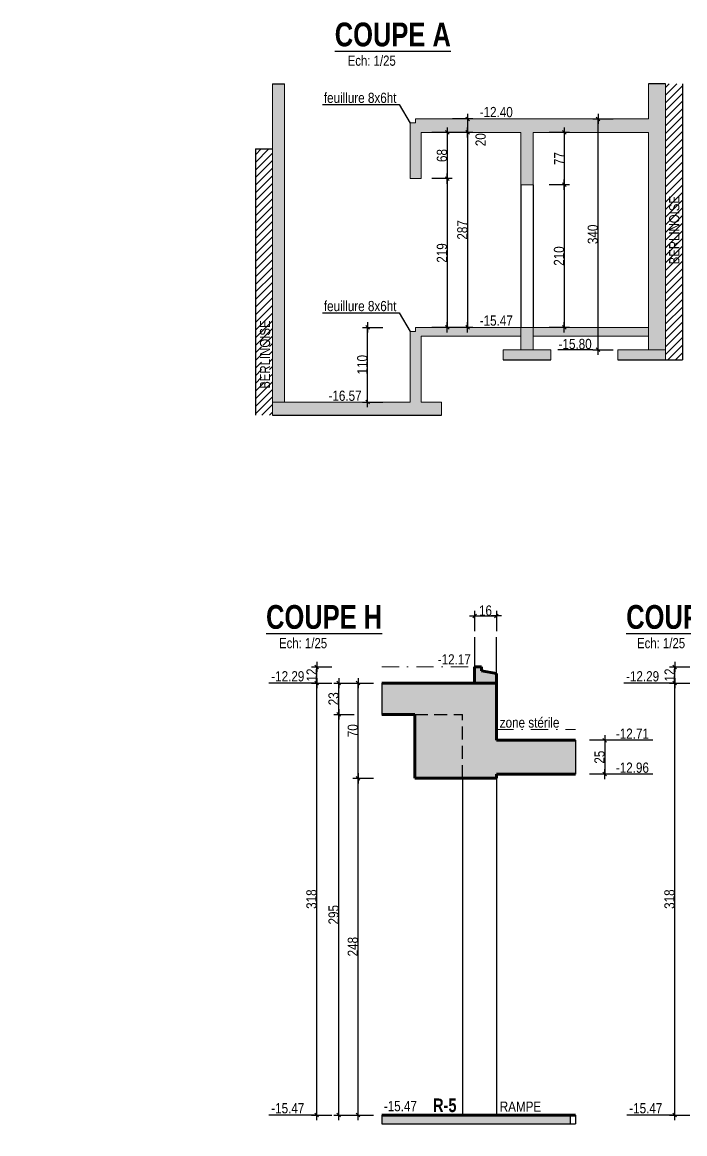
# Model space of a CAD drawing. Header units: millimetres. Extents: x -22 to 27383, y -3644 to 590.
# Drawn here: x 12547 to 13523, y -1143 to 493 of the extents above; entities that cross this region are included whole.
import ezdxf
from ezdxf.enums import TextEntityAlignment as Align

# ---------------------------------------------------------------- set-up
doc = ezdxf.new("R2010")
doc.units = ezdxf.units.MM
doc.linetypes.add('CACHEX2', pattern=[19.05, 12.7, -6.35])
doc.linetypes.add('TIRETPTX2', pattern=[50.8, 25.4, -12.7, 0, -12.7])
for name, color, linetype in [('01_cote_gen', 4, 'Continuous'), ('01_linteaux', 2, 'Continuous'), ('01_poch_BN', 9, 'Continuous'), ('01_poch_murs', 253, 'Continuous'), ('01_texte', 230, 'Continuous'), ('AA_COTES', 2, 'Continuous')]:
    doc.layers.add(name, color=color, linetype=linetype)
doc.layers.add('01_murs_coup', color=5, linetype='Continuous', lineweight=60)
doc.layers.add('01_tram_axes', color=2, linetype='TIRETPTX2', lineweight=9)
doc.styles.add('ARIAL NA', font='ARIALN.TTF')
doc.styles.add('impact', font='impact.ttf')
doc.styles.add('MATTE_TXT', font='arial.ttf')
doc.styles.add('STYLE2', font='ARIALN.TTF')
doc.dimstyles.new('JB25', dxfattribs={"dimscale": 0.1, "dimtxt": 150, "dimasz": 15, "dimexe": 0.1, "dimexo": 0.1, "dimgap": 0.09, "dimtad": 1, "dimdec": 1, "dimlfac": 0.5, "dimdsep": 46, "dimtxsty": 'STYLE2', "dimblk1": 'BOND_G', "dimblk2": 'BOND_D', "dimsah": 1, "dimcen": 1.5, "dimdle": 0.01, "dimse1": 1, "dimse2": 1, "dimclrd": 4, "dimclre": 2, "dimclrt": 6, "dimazin": 2, "dimtfac": 2.333333, "dimtdec": 1, "dimtix": 1, "dimtmove": 2, "dimatfit": 3, "dimldrblk": 'BOND_G', "dimfxl": 1, "dimtolj": 1, "dimtzin": 0, "dimarcsym": 0})
doc.dimstyles.new('JB50', dxfattribs={"dimscale": 0.1, "dimtxt": 150, "dimasz": 15, "dimexe": 0.1, "dimexo": 0.1, "dimgap": 0.09, "dimtad": 1, "dimdec": 1, "dimdsep": 46, "dimtxsty": 'STYLE2', "dimblk1": 'BOND_G', "dimblk2": 'BOND_D', "dimsah": 1, "dimcen": 1.5, "dimdle": 0.01, "dimse1": 1, "dimse2": 1, "dimclrd": 4, "dimclre": 2, "dimclrt": 6, "dimazin": 2, "dimtfac": 2.333333, "dimtdec": 1, "dimtix": 1, "dimtmove": 2, "dimatfit": 3, "dimldrblk": 'BOND_G', "dimfxl": 1, "dimtolj": 1, "dimtzin": 0, "dimarcsym": 0})
pattern_1 = [(45, (-922.745, -2929.235), (-5.61266, 5.61266), [])]

# ---------------------------------------------------------------- blocks, each defined once
blk = doc.blocks.new('BOND_G')
at = {"layer": 'AA_COTES', "color": 0}
for p, q in [((0, -5), (0, 15)), ((5, 0), (-5, 0)), ((1.8, 1.8), (-1.8, -1.8))]:
    blk.add_line(p, q, dxfattribs=at)
blk = doc.blocks.new('BOND_D')
at = {"layer": 'AA_COTES', "color": 0}
for p, q in [((5, 0), (-5, 0)), ((-1.8, -1.8), (1.8, 1.8)), ((0, 5), (0, -15))]:
    blk.add_line(p, q, dxfattribs=at)
blk = doc.blocks.new('*D1872')
at = {"layer": '01_cote_gen', "color": 4, "lineweight": -2, "transparency": 16777216}
blk.add_line((13055.4, -64.4), (13055.4, 42.6), dxfattribs=at)
at = {"layer": 'Defpoints', "color": 0, "transparency": 16777216}
for p in [(13055.4, 44.1), (13170.8, 44.1), (13118.2, -65.9)]:
    blk.add_point(p, dxfattribs=at)
at = {"layer": '01_cote_gen', "color": 4, "lineweight": -2, "transparency": 16777216, "xscale": 1.5, "yscale": 1.5, "zscale": 1.5}
for name, p, rotation in [('BOND_D', (13055.4, 44.1), 90), ('BOND_G', (13055.4, -65.9), 270)]:
    blk.add_blockref(name, p, dxfattribs=dict(at, rotation=rotation))
at = {"layer": '01_cote_gen', "color": 6, "transparency": 16777216, "insert": (13047.7, -10.9), "char_height": 15, "attachment_point": 5, "rotation": 90, "style": 'STYLE2'}
blk.add_mtext('\\A1;110', dxfattribs=at)
blk = doc.blocks.new('*D1873')
at = {"layer": '01_cote_gen', "color": 4, "lineweight": -2, "transparency": 16777216}
blk.add_line((13202.8, 329.6), (13202.8, 45.6), dxfattribs=at)
at = {"layer": 'Defpoints', "color": 0, "transparency": 16777216}
for p in [(13167.4, 331.1), (13167.4, 44.1), (13202.8, 44.1)]:
    blk.add_point(p, dxfattribs=at)
at = {"layer": '01_cote_gen', "color": 4, "lineweight": -2, "transparency": 16777216, "xscale": 1.5, "yscale": 1.5, "zscale": 1.5}
for name, p, rotation in [('BOND_G', (13202.8, 331.1), 90), ('BOND_D', (13202.8, 44.1), 270)]:
    blk.add_blockref(name, p, dxfattribs=dict(at, rotation=rotation))
at = {"layer": '01_cote_gen', "color": 6, "transparency": 16777216, "insert": (13195.1, 187.6), "char_height": 15, "attachment_point": 5, "rotation": 90, "style": 'STYLE2'}
blk.add_mtext('\\A1;287', dxfattribs=at)
blk = doc.blocks.new('*D1874')
at = {"layer": '01_cote_gen', "color": 4, "lineweight": -2, "transparency": 16777216}
blk.add_line((13172.7, 329.6), (13172.7, 264.6), dxfattribs=at)
at = {"layer": 'Defpoints', "color": 0, "transparency": 16777216}
for p in [(13159.7, 331.1), (13134.2, 263.1), (13172.7, 263.1)]:
    blk.add_point(p, dxfattribs=at)
at = {"layer": '01_cote_gen', "color": 4, "lineweight": -2, "transparency": 16777216, "xscale": 1.5, "yscale": 1.5, "zscale": 1.5}
for name, p, rotation in [('BOND_G', (13172.7, 331.1), 90), ('BOND_D', (13172.7, 263.1), 270)]:
    blk.add_blockref(name, p, dxfattribs=dict(at, rotation=rotation))
at = {"layer": '01_cote_gen', "color": 6, "transparency": 16777216, "insert": (13165, 297.1), "char_height": 15, "attachment_point": 5, "rotation": 90, "style": 'STYLE2'}
blk.add_mtext('\\A1;68', dxfattribs=at)
blk = doc.blocks.new('*D1875')
at = {"layer": '01_cote_gen', "color": 4, "lineweight": -2, "transparency": 16777216}
blk.add_line((13172.7, 261.6), (13172.7, 45.6), dxfattribs=at)
at = {"layer": 'Defpoints', "color": 0, "transparency": 16777216}
for p in [(13156.2, 263.1), (13156.2, 44.1), (13172.7, 44.1)]:
    blk.add_point(p, dxfattribs=at)
at = {"layer": '01_cote_gen', "color": 4, "lineweight": -2, "transparency": 16777216, "xscale": 1.5, "yscale": 1.5, "zscale": 1.5}
for name, p, rotation in [('BOND_G', (13172.7, 263.1), 90), ('BOND_D', (13172.7, 44.1), 270)]:
    blk.add_blockref(name, p, dxfattribs=dict(at, rotation=rotation))
at = {"layer": '01_cote_gen', "color": 6, "transparency": 16777216, "insert": (13165, 153.6), "char_height": 15, "attachment_point": 5, "rotation": 90, "style": 'STYLE2'}
blk.add_mtext('\\A1;219', dxfattribs=at)
blk = doc.blocks.new('*D1876')
at = {"layer": '01_cote_gen', "color": 4, "lineweight": -2, "transparency": 16777216}
blk.add_line((13202.8, 349.6), (13202.8, 332.6), dxfattribs=at)
at = {"layer": 'Defpoints', "color": 0, "transparency": 16777216}
for p in [(13198.7, 351.1), (13195.3, 331.1), (13202.8, 331.1)]:
    blk.add_point(p, dxfattribs=at)
at = {"layer": '01_cote_gen', "color": 4, "lineweight": -2, "transparency": 16777216, "xscale": 1.5, "yscale": 1.5, "zscale": 1.5}
for name, p, rotation in [('BOND_G', (13202.8, 351.1), 90), ('BOND_D', (13202.8, 331.1), 270)]:
    blk.add_blockref(name, p, dxfattribs=dict(at, rotation=rotation))
at = {"layer": '01_cote_gen', "color": 6, "transparency": 16777216, "insert": (13222, 320.4), "char_height": 15, "attachment_point": 5, "rotation": 90, "style": 'STYLE2'}
blk.add_mtext('\\A1;20', dxfattribs=at)
blk = doc.blocks.new('*D1877')
at = {"layer": '01_cote_gen', "color": 4, "lineweight": -2, "transparency": 16777216}
blk.add_line((13345.2, 329.6), (13345.2, 255.6), dxfattribs=at)
at = {"layer": 'Defpoints', "color": 0, "transparency": 16777216}
for p in [(13315.9, 331.1), (13299.2, 254.1), (13345.2, 254.1)]:
    blk.add_point(p, dxfattribs=at)
at = {"layer": '01_cote_gen', "color": 4, "lineweight": -2, "transparency": 16777216, "xscale": 1.5, "yscale": 1.5, "zscale": 1.5}
for name, p, rotation in [('BOND_G', (13345.2, 331.1), 90), ('BOND_D', (13345.2, 254.1), 270)]:
    blk.add_blockref(name, p, dxfattribs=dict(at, rotation=rotation))
at = {"layer": '01_cote_gen', "color": 6, "transparency": 16777216, "insert": (13337.7, 292.6), "char_height": 15, "attachment_point": 5, "rotation": 90, "style": 'STYLE2'}
blk.add_mtext('\\A1;77', dxfattribs=at)
blk = doc.blocks.new('*D1878')
at = {"layer": '01_cote_gen', "color": 4, "lineweight": -2, "transparency": 16777216}
blk.add_line((13345.2, 252.6), (13345.2, 45.6), dxfattribs=at)
at = {"layer": 'Defpoints', "color": 0, "transparency": 16777216}
for p in [(13337.7, 254.1), (13337.7, 44.1), (13345.2, 44.1)]:
    blk.add_point(p, dxfattribs=at)
at = {"layer": '01_cote_gen', "color": 4, "lineweight": -2, "transparency": 16777216, "xscale": 1.5, "yscale": 1.5, "zscale": 1.5}
for name, p, rotation in [('BOND_G', (13345.2, 254.1), 90), ('BOND_D', (13345.2, 44.1), 270)]:
    blk.add_blockref(name, p, dxfattribs=dict(at, rotation=rotation))
at = {"layer": '01_cote_gen', "color": 6, "transparency": 16777216, "insert": (13337.5, 149.1), "char_height": 15, "attachment_point": 5, "rotation": 90, "style": 'STYLE2'}
blk.add_mtext('\\A1;210', dxfattribs=at)
blk = doc.blocks.new('*D1879')
at = {"layer": '01_cote_gen', "color": 4, "lineweight": -2, "transparency": 16777216}
blk.add_line((13394.9, 12.6), (13394.9, 349.6), dxfattribs=at)
at = {"layer": 'Defpoints', "color": 0, "transparency": 16777216}
for p in [(13394.9, 351.1), (13469.2, 351.1), (13442.6, 11.1)]:
    blk.add_point(p, dxfattribs=at)
at = {"layer": '01_cote_gen', "color": 4, "lineweight": -2, "transparency": 16777216, "xscale": 1.5, "yscale": 1.5, "zscale": 1.5}
for name, p, rotation in [('BOND_D', (13394.9, 351.1), 90), ('BOND_G', (13394.9, 11.1), 270)]:
    blk.add_blockref(name, p, dxfattribs=dict(at, rotation=rotation))
at = {"layer": '01_cote_gen', "color": 6, "transparency": 16777216, "insert": (13387.3, 181.1), "char_height": 15, "attachment_point": 5, "rotation": 90, "style": 'STYLE2'}
blk.add_mtext('\\A1;340', dxfattribs=at)
blk = doc.blocks.new('*D1883')
at = {"layer": '01_cote_gen', "color": 4, "lineweight": -2, "transparency": 16777216}
blk.add_line((13013, -1114.3), (13013, -527.3), dxfattribs=at)
at = {"layer": 'Defpoints', "color": 0, "transparency": 16777216}
for p in [(13013, -525.8), (13035.5, -525.8), (13035.5, -1115.8)]:
    blk.add_point(p, dxfattribs=at)
at = {"layer": '01_cote_gen', "color": 4, "lineweight": -2, "transparency": 16777216, "xscale": 1.5, "yscale": 1.5, "zscale": 1.5}
for name, p, rotation in [('BOND_D', (13013, -525.8), 90), ('BOND_G', (13013, -1115.8), 270)]:
    blk.add_blockref(name, p, dxfattribs=dict(at, rotation=rotation))
at = {"layer": '01_cote_gen', "color": 6, "transparency": 16777216, "insert": (13005.4, -820.8), "char_height": 15, "attachment_point": 5, "rotation": 90, "style": 'STYLE2'}
blk.add_mtext('\\A1;295', dxfattribs=at)
blk = doc.blocks.new('*D1880')
at = {"layer": '01_cote_gen', "color": 4, "lineweight": -2, "transparency": 16777216}
blk.add_line((13013, -524.3), (13013, -481.3), dxfattribs=at)
at = {"layer": 'Defpoints', "color": 0, "transparency": 16777216}
for p in [(13013, -479.8), (13063.9, -479.8), (13041.4, -525.8)]:
    blk.add_point(p, dxfattribs=at)
at = {"layer": '01_cote_gen', "color": 4, "lineweight": -2, "transparency": 16777216, "xscale": 1.5, "yscale": 1.5, "zscale": 1.5}
for name, p, rotation in [('BOND_D', (13013, -479.8), 90), ('BOND_G', (13013, -525.8), 270)]:
    blk.add_blockref(name, p, dxfattribs=dict(at, rotation=rotation))
at = {"layer": '01_cote_gen', "color": 6, "transparency": 16777216, "insert": (13005.4, -502.8), "char_height": 15, "attachment_point": 5, "rotation": 90, "style": 'STYLE2'}
blk.add_mtext('\\A1;23', dxfattribs=at)
blk = doc.blocks.new('*D1884')
at = {"layer": '01_cote_gen', "color": 4, "lineweight": -2, "transparency": 16777216}
blk.add_line((13214.6, -380.7), (13243.6, -380.7), dxfattribs=at)
at = {"layer": 'Defpoints', "color": 0, "transparency": 16777216}
for p in [(13245.1, -380.7), (13213.1, -412.2), (13245.1, -412.2)]:
    blk.add_point(p, dxfattribs=at)
at = {"layer": '01_cote_gen', "color": 4, "lineweight": -2, "transparency": 16777216, "xscale": 1.5, "yscale": 1.5, "zscale": 1.5, "rotation": 180}
blk.add_blockref('BOND_G', (13213.1, -380.7), dxfattribs=at)
at = {"layer": '01_cote_gen', "color": 4, "lineweight": -2, "transparency": 16777216, "xscale": 1.5, "yscale": 1.5, "zscale": 1.5}
blk.add_blockref('BOND_D', (13245.1, -380.7), dxfattribs=at)
at = {"layer": '01_cote_gen', "color": 6, "transparency": 16777216, "insert": (13229.1, -373), "char_height": 15, "attachment_point": 5, "style": 'STYLE2'}
blk.add_mtext('\\A1;16', dxfattribs=at)
blk = doc.blocks.new('*D1881')
at = {"layer": '01_cote_gen', "color": 4, "lineweight": -2, "transparency": 16777216}
blk.add_line((12980.5, -1114.3), (12980.5, -481.3), dxfattribs=at)
at = {"layer": 'Defpoints', "color": 0, "transparency": 16777216}
for p in [(12980.5, -479.8), (13035.5, -479.8), (13035.5, -1115.8)]:
    blk.add_point(p, dxfattribs=at)
at = {"layer": '01_cote_gen', "color": 4, "lineweight": -2, "transparency": 16777216, "xscale": 1.5, "yscale": 1.5, "zscale": 1.5}
for name, p, rotation in [('BOND_D', (12980.5, -479.8), 90), ('BOND_G', (12980.5, -1115.8), 270)]:
    blk.add_blockref(name, p, dxfattribs=dict(at, rotation=rotation))
at = {"layer": '01_cote_gen', "color": 6, "transparency": 16777216, "insert": (12972.8, -797.8), "char_height": 15, "attachment_point": 5, "rotation": 90, "style": 'STYLE2'}
blk.add_mtext('\\A1;318', dxfattribs=at)
blk = doc.blocks.new('*D1882')
at = {"layer": '01_cote_gen', "color": 4, "lineweight": -2, "transparency": 16777216}
blk.add_line((13404.8, -565.3), (13404.8, -612.3), dxfattribs=at)
at = {"layer": 'Defpoints', "color": 0, "transparency": 16777216}
for p in [(13341.6, -563.8), (13341.6, -613.8), (13404.8, -613.8)]:
    blk.add_point(p, dxfattribs=at)
at = {"layer": '01_cote_gen', "color": 4, "lineweight": -2, "transparency": 16777216, "xscale": 1.5, "yscale": 1.5, "zscale": 1.5}
for name, p, rotation in [('BOND_G', (13404.8, -563.8), 90), ('BOND_D', (13404.8, -613.8), 270)]:
    blk.add_blockref(name, p, dxfattribs=dict(at, rotation=rotation))
at = {"layer": '01_cote_gen', "color": 6, "transparency": 16777216, "insert": (13397.2, -588.8), "char_height": 15, "attachment_point": 5, "rotation": 90, "style": 'STYLE2'}
blk.add_mtext('\\A1;25', dxfattribs=at)
blk = doc.blocks.new('*D1885')
at = {"layer": '01_cote_gen', "color": 4, "lineweight": -2, "transparency": 16777216}
blk.add_line((12980.5, -478.3), (12980.5, -457.3), dxfattribs=at)
at = {"layer": 'Defpoints', "color": 0, "transparency": 16777216}
for p in [(12980.5, -455.8), (13045.3, -455.8), (13045.3, -479.8)]:
    blk.add_point(p, dxfattribs=at)
at = {"layer": '01_cote_gen', "color": 4, "lineweight": -2, "transparency": 16777216, "xscale": 1.5, "yscale": 1.5, "zscale": 1.5}
for name, p, rotation in [('BOND_D', (12980.5, -455.8), 90), ('BOND_G', (12980.5, -479.8), 270)]:
    blk.add_blockref(name, p, dxfattribs=dict(at, rotation=rotation))
at = {"layer": '01_cote_gen', "color": 6, "transparency": 16777216, "insert": (12973, -467.8), "char_height": 15, "attachment_point": 5, "rotation": 90, "style": 'STYLE2'}
blk.add_mtext('\\A1;12', dxfattribs=at)
blk = doc.blocks.new('*D1887')
at = {"layer": '01_cote_gen', "color": 4, "lineweight": -2, "transparency": 16777216}
blk.add_line((13507.9, -1114.3), (13507.9, -481.3), dxfattribs=at)
at = {"layer": 'Defpoints', "color": 0, "transparency": 16777216}
for p in [(13507.9, -479.8), (13562.9, -479.8), (13562.9, -1115.8)]:
    blk.add_point(p, dxfattribs=at)
at = {"layer": '01_cote_gen', "color": 4, "lineweight": -2, "transparency": 16777216, "xscale": 1.5, "yscale": 1.5, "zscale": 1.5}
for name, p, rotation in [('BOND_D', (13507.9, -479.8), 90), ('BOND_G', (13507.9, -1115.8), 270)]:
    blk.add_blockref(name, p, dxfattribs=dict(at, rotation=rotation))
at = {"layer": '01_cote_gen', "color": 6, "transparency": 16777216, "insert": (13500.2, -797.8), "char_height": 15, "attachment_point": 5, "rotation": 90, "style": 'STYLE2'}
blk.add_mtext('\\A1;318', dxfattribs=at)
blk = doc.blocks.new('*D1888')
at = {"layer": '01_cote_gen', "color": 4, "lineweight": -2, "transparency": 16777216}
blk.add_line((13507.9, -478.3), (13507.9, -457.3), dxfattribs=at)
at = {"layer": 'Defpoints', "color": 0, "transparency": 16777216}
for p in [(13507.9, -455.8), (13572.7, -455.8), (13572.7, -479.8)]:
    blk.add_point(p, dxfattribs=at)
at = {"layer": '01_cote_gen', "color": 4, "lineweight": -2, "transparency": 16777216, "xscale": 1.5, "yscale": 1.5, "zscale": 1.5}
for name, p, rotation in [('BOND_D', (13507.9, -455.8), 90), ('BOND_G', (13507.9, -479.8), 270)]:
    blk.add_blockref(name, p, dxfattribs=dict(at, rotation=rotation))
at = {"layer": '01_cote_gen', "color": 6, "transparency": 16777216, "insert": (13500.4, -467.8), "char_height": 15, "attachment_point": 5, "rotation": 90, "style": 'STYLE2'}
blk.add_mtext('\\A1;12', dxfattribs=at)
blk = doc.blocks.new('*D1895')
at = {"layer": '01_cote_gen', "color": 4, "lineweight": -2, "transparency": 16777216}
blk.add_line((13041.4, -618.3), (13041.4, -481.3), dxfattribs=at)
at = {"layer": 'Defpoints', "color": 0, "transparency": 16777216}
for p in [(13041.4, -479.8), (13063.9, -479.8), (13063.9, -619.8)]:
    blk.add_point(p, dxfattribs=at)
at = {"layer": '01_cote_gen', "color": 4, "lineweight": -2, "transparency": 16777216, "xscale": 1.5, "yscale": 1.5, "zscale": 1.5}
for name, p, rotation in [('BOND_D', (13041.4, -479.8), 90), ('BOND_G', (13041.4, -619.8), 270)]:
    blk.add_blockref(name, p, dxfattribs=dict(at, rotation=rotation))
at = {"layer": '01_cote_gen', "color": 6, "transparency": 16777216, "insert": (13033.7, -549.8), "char_height": 15, "attachment_point": 5, "rotation": 90, "style": 'STYLE2'}
blk.add_mtext('\\A1;70', dxfattribs=at)
blk = doc.blocks.new('*D1896')
at = {"layer": '01_cote_gen', "color": 4, "lineweight": -2, "transparency": 16777216}
blk.add_line((13041.4, -1114.3), (13041.4, -621.3), dxfattribs=at)
at = {"layer": 'Defpoints', "color": 0, "transparency": 16777216}
for p in [(13041.4, -619.8), (13063.9, -619.8), (13035.5, -1115.8)]:
    blk.add_point(p, dxfattribs=at)
at = {"layer": '01_cote_gen', "color": 4, "lineweight": -2, "transparency": 16777216, "xscale": 1.5, "yscale": 1.5, "zscale": 1.5}
for name, p, rotation in [('BOND_D', (13041.4, -619.8), 90), ('BOND_G', (13041.4, -1115.8), 270)]:
    blk.add_blockref(name, p, dxfattribs=dict(at, rotation=rotation))
at = {"layer": '01_cote_gen', "color": 6, "transparency": 16777216, "insert": (13033.7, -867.8), "char_height": 15, "attachment_point": 5, "rotation": 90, "style": 'STYLE2'}
blk.add_mtext('\\A1;248', dxfattribs=at)
blk = doc.blocks.new('*D2495')
at = {"layer": '01_cote_gen', "color": 4, "lineweight": -2, "transparency": 16777216}
blk.add_line((0, -613.3), (0, -1134.3), dxfattribs=at)
at = {"layer": 'Defpoints', "color": 0, "transparency": 16777216}
for p in [(25449.8, -611.8), (0, -1135.8), (0, -1135.8)]:
    blk.add_point(p, dxfattribs=at)
at = {"layer": '01_cote_gen', "color": 4, "lineweight": -2, "transparency": 16777216, "xscale": 1.5, "yscale": 1.5, "zscale": 1.5}
for name, p, rotation in [('BOND_G', (0, -611.8), 90), ('BOND_D', (0, -1135.8), 270)]:
    blk.add_blockref(name, p, dxfattribs=dict(at, rotation=rotation))
at = {"layer": '01_cote_gen', "color": 6, "transparency": 16777216, "insert": (-7.7, -873.8), "char_height": 15, "attachment_point": 5, "rotation": 90, "style": 'STYLE2'}
blk.add_mtext('\\A1;262', dxfattribs=at)
blk = doc.blocks.new('*D2522')
at = {"layer": '01_cote_gen', "color": 4, "lineweight": -2, "transparency": 16777216}
blk.add_line((1156.4, -613.3), (1156.4, -1134.3), dxfattribs=at)
at = {"layer": 'Defpoints', "color": 0, "transparency": 16777216}
for p in [(26606.2, -611.8), (1156.4, -1135.8), (1156.4, -1135.8)]:
    blk.add_point(p, dxfattribs=at)
at = {"layer": '01_cote_gen', "color": 4, "lineweight": -2, "transparency": 16777216, "xscale": 1.5, "yscale": 1.5, "zscale": 1.5}
for name, p, rotation in [('BOND_G', (1156.4, -611.8), 90), ('BOND_D', (1156.4, -1135.8), 270)]:
    blk.add_blockref(name, p, dxfattribs=dict(at, rotation=rotation))
at = {"layer": '01_cote_gen', "color": 6, "transparency": 16777216, "insert": (1148.8, -873.8), "char_height": 15, "attachment_point": 5, "rotation": 90, "style": 'STYLE2'}
blk.add_mtext('\\A1;262', dxfattribs=at)

msp = doc.modelspace()

# ---------------------------------------------------------------- hatches: boundary and pattern name
at = {"layer": '01_poch_BN'}
h = msp.add_hatch(color=256, dxfattribs=at)
h.dxf.hatch_style = 1
h.paths.add_polyline_path([(13494.15, 402.78), (13469.15, 402.78), (13469.15, 351.08), (13126.19, 351.08), (13126.19, 345.08), (13118.19, 345.08), (13118.19, 263.08), (13134.19, 263.08), (13134.19, 331.08), (13281.15, 331.08), (13281.15, 254.08), (13299.15, 254.08), (13299.15, 331.08), (13469.15, 331.08), (13469.15, 11.08), (13494.15, 11.08)])
h.paths.add_polyline_path([(12933.19, 402.78), (12915.19, 402.78), (12915.19, -65.92), (12933.19, -65.92)])
h.paths.add_polyline_path([(13281.15, 44.08), (13126.19, 44.08), (13126.19, 38.08), (13118.19, 38.08), (13118.19, -65.92), (12915.19, -65.92), (12915.19, -85.14), (13164.19, -85.14), (13164.19, -65.92), (13134.19, -65.92), (13134.19, 31.08), (13281.15, 31.08)])
h.paths.add_polyline_path([(13299.15, 44.08), (13281.15, 44.08), (13281.15, 11.08), (13299.15, 11.08)])
h.paths.add_polyline_path([(13325.15, 11.08), (13255.15, 11.08), (13255.15, -3.52), (13325.15, -3.52)])
h.paths.add_polyline_path([(13469.15, 44.08), (13299.15, 44.08), (13299.15, 31.08), (13469.15, 31.08)], flags=17)
h.paths.add_polyline_path([(13494.15, 11.08), (13424.15, 11.08), (13424.15, -3.52), (13494.15, -3.52)])
h = msp.add_hatch(color=256, dxfattribs=at)
h.dxf.hatch_style = 1
h.paths.add_polyline_path([(13245.14, -479.81), (13076.36, -479.81), (13076.36, -525.81), (13125.14, -525.81), (13125.14, -619.81), (13245.14, -619.81), (13245.14, -613.81), (13361.87, -613.81), (13361.87, -563.81), (13245.14, -563.81)])
h.paths.add_polyline_path([(13245.14, -465.81), (13223.14, -461.81), (13223.14, -455.81), (13213.14, -455.81), (13213.14, -479.81), (13245.14, -479.81)])
h.paths.add_polyline_path([(13354.23, -1115.81), (13245.14, -1115.81), (13076.36, -1115.81), (13076.36, -1128.81), (13354.23, -1128.81)])
at = {"layer": '01_poch_murs', "lineweight": 0}
h = msp.add_hatch(dxfattribs=at)
h.set_pattern_fill('ANSI31', color=256, scale=2.5)
h.set_pattern_definition(pattern_1)
h.paths.add_polyline_path([(13519.15, 402.78), (13494.15, 402.78), (13494.15, -3.52), (13519.15, -3.52)])
h.paths.add_polyline_path([(13494.15, -5.53), (13494.15, 48.66)])
h = msp.add_hatch(dxfattribs=at)
h.set_pattern_fill('ANSI31', color=256, scale=2.5)
h.set_pattern_definition(pattern_1)
h.paths.add_polyline_path([(12915.19, 306.86), (12890.19, 306.86), (12890.19, -85.14), (12915.19, -85.14)])
h.paths.add_polyline_path([(12910.96, -36.4), (12910.96, 17.79), (12899.31, 17.79), (12899.31, -36.4)], flags=16)

# ---------------------------------------------------------------- linework, layer by layer
at = {"layer": '01_cote_gen'}
for p in [(13076.36, -1128.81), (13361.87, -1115.81)]:
    msp.add_line(p, (13361.87, -1128.81), dxfattribs=at)
at = {"layer": '01_linteaux'}
for p, q in [((13519.15, 402.78), (13519.15, -3.52)), ((12890.19, 306.86), (12890.19, -85.14)), ((12890.19, 306.86), (12915.19, 306.86)), ((13281.15, 254.08), (13281.15, 44.08)), ((13299.15, 254.08), (13299.15, 44.08)), ((13213.14, -412.24), (13213.14, -455.81)), ((13245.14, -465.81), (13245.14, -412.24)), ((13195.14, -619.81), (13195.14, -1115.81)), ((13245.14, -619.81), (13245.14, -1115.81))]:
    msp.add_line(p, q, dxfattribs=at)
at = {"layer": '01_linteaux', "linetype": 'CACHEX2', "ltscale": 1.5}
for p in [(13125.14, -525.81), (13195.14, -619.81)]:
    msp.add_line(p, (13195.14, -525.81), dxfattribs=at)
at = {"layer": '01_murs_coup', "lineweight": 18}
for p, q in [((12915.19, 402.78), (12915.19, -85.14)), ((12933.19, 402.78), (12933.19, -65.92)), ((13469.15, 402.78), (13469.15, 351.08)), ((13494.15, 402.78), (13494.15, -3.52)), ((13118.19, 263.08), (13118.19, 345.08)), ((13126.19, 345.08), (13118.19, 345.08)), ((13126.19, 351.08), (13469.15, 351.08)), ((13126.19, 351.08), (13126.19, 345.08)), ((13134.19, 263.08), (13134.19, 331.08)), ((13134.19, 331.08), (13281.15, 331.08)), ((13281.15, 254.08), (13281.15, 331.08)), ((13299.15, 254.08), (13299.15, 331.08)), ((13299.15, 331.08), (13469.15, 331.08)), ((13469.15, 331.08), (13469.15, 11.08)), ((13134.19, 263.08), (13118.19, 263.08)), ((13299.15, 254.08), (13281.15, 254.08)), ((13118.19, 38.08), (13118.19, -65.92)), ((13126.19, 38.08), (13118.19, 38.08)), ((13126.19, 44.08), (13126.19, 38.08)), ((13469.15, 44.08), (13126.19, 44.08)), ((13281.15, 44.08), (13281.15, 11.08)), ((13299.15, 44.08), (13299.15, 11.08)), ((13134.19, 31.08), (13134.19, -65.92)), ((13281.15, 31.08), (13134.19, 31.08)), ((13469.15, 31.08), (13299.15, 31.08)), ((13325.15, 11.08), (13255.15, 11.08)), ((13255.15, -3.52), (13255.15, 11.08)), ((13325.15, -3.52), (13325.15, 11.08)), ((13424.15, -3.52), (13424.15, 11.08)), ((13424.15, 11.08), (13494.15, 11.08)), ((13118.19, -65.92), (12915.19, -65.92)), ((13164.19, -65.92), (13134.19, -65.92)), ((13164.19, -65.92), (13164.19, -85.14))]:
    msp.add_line(p, q, dxfattribs=at)
at = {"layer": '01_murs_coup'}
for p, q in [((13213.14, -455.81), (13213.14, -479.81)), ((13213.14, -455.81), (13223.14, -455.81)), ((13223.14, -455.81), (13223.14, -461.81)), ((13245.14, -465.81), (13223.14, -461.81)), ((13245.14, -465.81), (13245.14, -479.81)), ((13076.36, -479.81), (13245.14, -479.81)), ((13245.14, -479.81), (13245.14, -563.81)), ((13076.36, -525.81), (13125.14, -525.81)), ((13125.14, -525.81), (13125.14, -619.81)), ((13245.14, -563.81), (13361.87, -563.81)), ((13125.14, -619.81), (13245.14, -619.81)), ((13245.14, -613.81), (13361.87, -613.81)), ((13245.14, -613.81), (13245.14, -619.81)), ((13245.14, -1115.81), (13076.36, -1115.81)), ((13245.14, -1115.81), (13361.87, -1115.81))]:
    msp.add_line(p, q, dxfattribs=at)
at = {"layer": '01_poch_BN'}
for p, q in [((12915.19, 402.78), (12933.19, 402.78)), ((13494.15, 402.78), (13469.15, 402.78)), ((13255.15, -3.52), (13325.15, -3.52)), ((13424.15, -3.52), (13519.15, -3.52)), ((12915.19, -85.14), (13164.19, -85.14)), ((13076.36, -479.81), (13076.36, -525.81)), ((13361.87, -563.81), (13361.87, -613.81)), ((13076.36, -1115.81), (13076.36, -1128.81)), ((13076.36, -1128.81), (13354.23, -1128.81)), ((13354.23, -1128.81), (13354.23, -1115.81))]:
    msp.add_line(p, q, dxfattribs=at)
at = {"layer": '01_poch_murs'}
msp.add_line((13076.36, -1115.81), (13076.36, -1128.81), dxfattribs=at)
at = {"layer": '01_texte'}
for p, q in [((12988.8, 372.16), (13101.72, 372.16)), ((13101.72, 372.16), (13118.19, 344.67)), ((12988.8, 65.56), (13101.72, 65.56)), ((13101.72, 65.56), (13118.19, 38.08)), ((13387.42, 11.08), (13335.48, 11.08)), ((12979.33, -479.81), (12910.12, -479.81)), ((13506.74, -479.81), (13432.77, -479.81)), ((13475.5, -563.81), (13412.35, -563.81)), ((13475.5, -613.81), (13412.35, -613.81)), ((12979.33, -1115.81), (12910.12, -1115.81)), ((13506.74, -1115.81), (13437.53, -1115.81))]:
    msp.add_line(p, q, dxfattribs=at)
at = {"layer": '01_tram_axes'}
for p, q in [((13076.36, -455.81), (13213.14, -455.81)), ((13245.14, -547.81), (13361.87, -547.81))]:
    msp.add_line(p, q, dxfattribs=at)

# ---------------------------------------------------------------- texts
at = {"layer": '01_texte', "style": 'impact'}
for s, p in [('%%UCOUPE A', (13092.58, 447.35)), ('%%UCOUPE H', (12991.41, -410.3)), ('%%UCOUPE J', (13518.83, -410.3))]:
    msp.add_text(s, height=35, dxfattribs=at).set_placement(p, align=Align.BOTTOM_CENTER)
at = {"layer": '01_texte', "style": 'MATTE_TXT', "width": 0.8}
for p in [(13061.54, 424.79), (12960.38, -432.86), (13487.79, -432.86)]:
    msp.add_text('Ech: 1/25', height=15, dxfattribs=at).set_placement(p, align=Align.BOTTOM_CENTER)
at = {"layer": '01_texte'}
for s, height, style, p in [('feuillure 8x6ht', 15, 'ARIAL NA', (12990.99, 374.55)), ('-12.40', 15, 'ARIAL NA', (13220.61, 353.62)), ('feuillure 8x6ht', 15, 'ARIAL NA', (12990.99, 67.96)), ('-15.47', 15, 'ARIAL NA', (13220.61, 46.62)), ('-15.80', 15, 'ARIAL NA', (13336.85, 12.11)), ('-16.57', 15, 'ARIAL NA', (12997.87, -64.07)), ('-12.17', 15, 'ARIAL NA', (13158.77, -452.31)), ('-12.29', 15, 'ARIAL NA', (12913.53, -477.19)), ('-12.29', 15, 'ARIAL NA', (13436.18, -477.19)), ('zone stérile', 15, 'ARIAL NA', (13250.16, -545.33)), ('-12.71', 15, 'ARIAL NA', (13421.16, -561.73)), ('-12.96', 15, 'ARIAL NA', (13421.16, -611.73)), ('-15.47', 15, 'ARIAL NA', (13079.36, -1110.09)), ('R-5', 20, 'impact', (13151.85, -1111.35)), ('RAMPE', 15, 'ARIAL NA', (13250.16, -1110.81)), ('-15.47', 15, 'ARIAL NA', (12913.53, -1113.2)), ('-15.47', 15, 'ARIAL NA', (13440.94, -1113.2))]:
    msp.add_text(s, height=height, dxfattribs=dict(at, style=style)).set_placement(p)
at = {"layer": '01_texte', "style": 'MATTE_TXT', "width": 0.8}
for p in [(13519.21, 187.18), (12916.35, 3.98)]:
    msp.add_text('BERLINOISE', height=15, rotation=90, dxfattribs=at).set_placement(p, align=Align.BOTTOM_CENTER)

# ---------------------------------------------------------------- dimensions: what is measured, and where the dimension line sits
at = {"layer": '01_cote_gen'}
dim = msp.add_linear_dim(base=(13202.8, 331.08), p1=(13198.67, 351.08), p2=(13195.3, 331.08), angle=90, dimstyle='JB50', dxfattribs=at)
dim.commit()
dim.dimension.update_dxf_attribs({"geometry": '*D1876', "text_midpoint": (13221.96, 320.38), "dimtype": 160})
for base, p1, p2, dimstyle, picture, middle in [((13394.92, 351.08), (13442.62, 11.08), (13469.15, 351.08), 'JB50', '*D1879', (13387.26, 181.08)), ((13172.72, 263.08), (13159.74, 331.08), (13134.19, 263.08), 'JB50', '*D1874', (13165.05, 297.08)), ((13202.8, 44.08), (13167.41, 331.08), (13167.41, 44.08), 'JB50', '*D1873', (13195.13, 187.58)), ((13345.18, 254.08), (13315.88, 331.08), (13299.15, 254.08), 'JB50', '*D1877', (13337.67, 292.58)), ((13172.72, 44.08), (13156.2, 263.08), (13156.2, 44.08), 'JB50', '*D1875', (13165.05, 153.58)), ((13345.18, 44.08), (13337.68, 254.08), (13337.68, 44.08), 'JB50', '*D1878', (13337.51, 149.08)), ((13055.39, 44.08), (13118.19, -65.92), (13170.76, 44.08), 'JB50', '*D1872', (13047.72, -10.92)), ((12980.49, -455.81), (13045.29, -479.81), (13045.29, -455.81), 'JB25', '*D1885', (12972.95, -467.81)), ((13507.91, -455.81), (13572.71, -479.81), (13572.71, -455.81), 'JB25', '*D1888', (13500.37, -467.81)), ((12980.49, -479.81), (13035.53, -1115.81), (13035.53, -479.81), 'JB25', '*D1881', (12972.83, -797.81)), ((13013.03, -479.81), (13041.37, -525.81), (13063.87, -479.81), 'JB25', '*D1880', (13005.36, -502.81)), ((13041.37, -479.81), (13063.87, -619.81), (13063.87, -479.81), 'JB25', '*D1895', (13033.71, -549.81)), ((13507.91, -479.81), (13562.94, -1115.81), (13562.94, -479.81), 'JB25', '*D1887', (13500.24, -797.81)), ((13013.03, -525.81), (13035.53, -1115.81), (13035.53, -525.81), 'JB25', '*D1883', (13005.36, -820.81)), ((13404.85, -613.81), (13341.57, -563.81), (13341.57, -613.81), 'JB25', '*D1882', (13397.18, -588.81)), ((0, -1135.79), (25449.83, -611.79), (0, -1135.79), 'JB25', '*D2495', (-7.67, -873.79)), ((1156.42, -1135.79), (26606.25, -611.79), (1156.42, -1135.79), 'JB25', '*D2522', (1148.75, -873.79)), ((13041.37, -619.81), (13035.53, -1115.81), (13063.87, -619.81), 'JB25', '*D1896', (13033.71, -867.81))]:
    dim = msp.add_linear_dim(base=base, p1=p1, p2=p2, angle=90, dimstyle=dimstyle, dxfattribs=at)
    dim.commit()
    dim.dimension.update_dxf_attribs({"geometry": picture, "text_midpoint": middle})
dim = msp.add_linear_dim(base=(13245.14, -380.68), p1=(13213.14, -412.24), p2=(13245.14, -412.24), dimstyle='JB25', dxfattribs=at)
dim.commit()
dim.dimension.update_dxf_attribs({"geometry": '*D1884', "text_midpoint": (13229.14, -373.01)})

doc.saveas('drawing.dxf')
